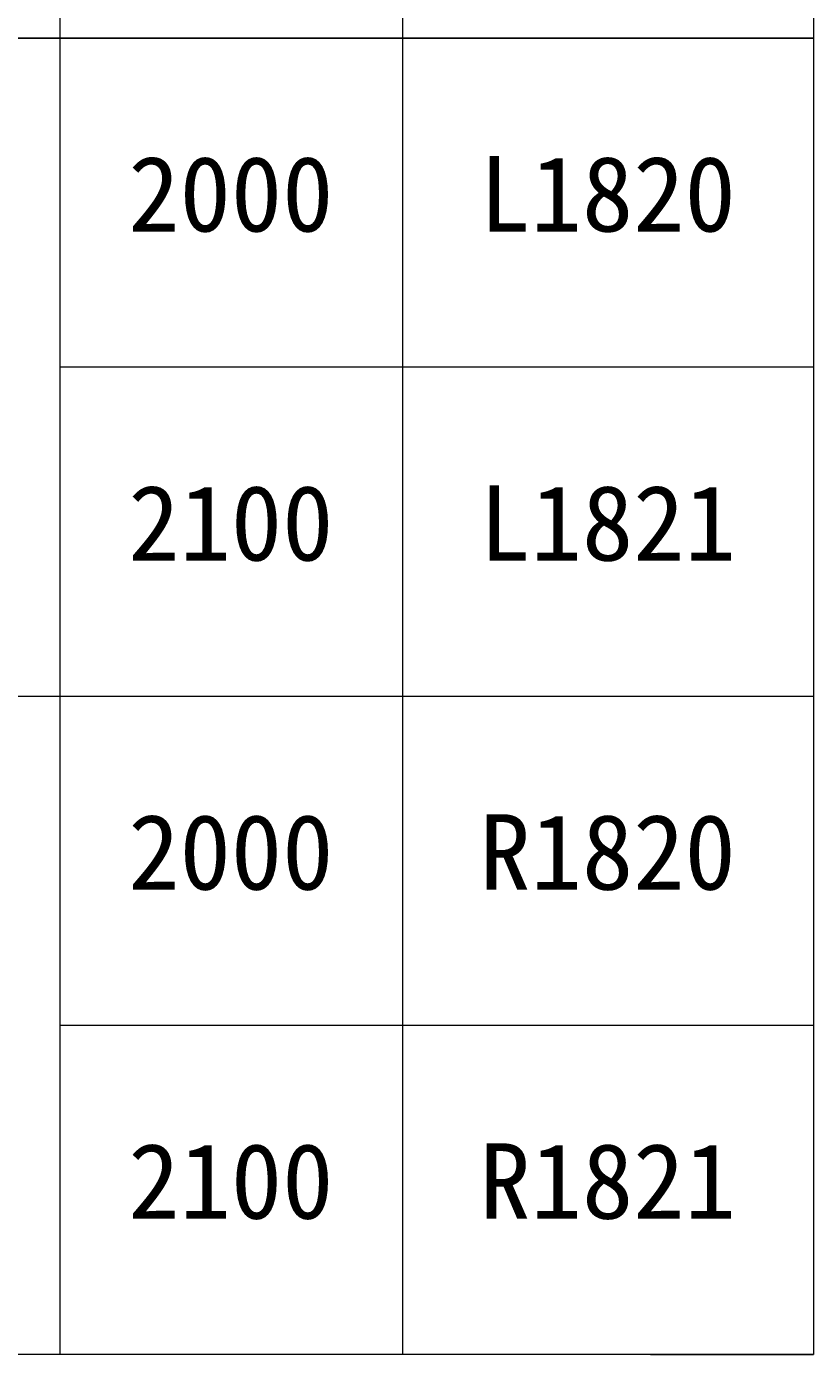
# Model space of a CAD drawing. Units: millimetres at full size, sheet at 1:30; details may follow other scales. Extents: x -6149 to 5151, y -9003 to 3076.
# Drawn here: x 4002 to 5151, y -9003 to -7066 of the extents above; entities that cross this region are included whole.
import ezdxf
from ezdxf.enums import TextEntityAlignment as Align

# ---------------------------------------------------------------- set-up
doc = ezdxf.new("R2010")
doc.units = ezdxf.units.MM
doc.header["$LTSCALE"] = 30
doc.linetypes.add('DOUBLE_CHAIN1', pattern=[8.8, 5, -1, 0.6, -0.6, 0.6, -1])
doc.layers.add('0-0', color=7, linetype='DOUBLE_CHAIN1', lineweight=9)
doc.layers.add('0-3', color=7, linetype='DOUBLE_CHAIN1', lineweight=9)
doc.layers.add('0-9', color=7, linetype='Continuous')
doc.styles.add('ＭＳ ゴシック', font='')
doc.styles.get('ＭＳ ゴシック').set_extended_font_data('MS Gothic')

msp = doc.modelspace()

# ---------------------------------------------------------------- linework, layer by layer
at = {"layer": '0-0', "linetype": 'Continuous'}
for p, q in [((4050.65, -5162.83), (4050.65, -7082.83)), ((4050.65, -5162.83), (4050.65, -7082.83)), ((4550.65, -5162.83), (4550.65, -7082.83)), ((4550.65, -5162.83), (4550.65, -7082.83)), ((5150.65, -6122.83), (5150.65, -7082.83)), ((1450.65, -7082.83), (5150.65, -7082.83)), ((1450.65, -7082.83), (5150.65, -7082.83)), ((1450.65, -7082.83), (5150.65, -7082.83)), ((1450.65, -7082.83), (5150.65, -7082.83)), ((1450.65, -7082.83), (5150.65, -7082.83)), ((1450.65, -7082.83), (5150.65, -7082.83)), ((1450.65, -7082.83), (5150.65, -7082.83)), ((1450.65, -7082.83), (5150.65, -7082.83)), ((5150.65, -7082.83), (1450.65, -7082.83)), ((4050.65, -7082.83), (4050.65, -9002.83)), ((4050.65, -7082.83), (4050.65, -9002.83)), ((4550.65, -7082.83), (4550.65, -9002.83)), ((4550.65, -7082.83), (4550.65, -9002.83)), ((4913.01, -7082.83), (5150.65, -7082.83)), ((4913.01, -7082.83), (5150.65, -7082.83)), ((4913.01, -7082.83), (5150.65, -7082.83)), ((4913.01, -7082.83), (5150.65, -7082.83)), ((4913.01, -7082.83), (5150.65, -7082.83)), ((4913.01, -7082.83), (5150.65, -7082.83)), ((4913.01, -7082.83), (5150.65, -7082.83)), ((4913.01, -7082.83), (5150.65, -7082.83)), ((5150.65, -7562.83), (4050.65, -7562.83)), ((5150.65, -7562.83), (4050.65, -7562.83)), ((1950.65, -8042.83), (5150.65, -8042.83)), ((1950.65, -8042.83), (4913.01, -8042.83)), ((1950.65, -8042.83), (5150.65, -8042.83)), ((4913.01, -8042.83), (5150.65, -8042.83)), ((4913.01, -8042.83), (5150.65, -8042.83)), ((5150.65, -8522.83), (4050.65, -8522.83)), ((5150.65, -8522.83), (4050.65, -8522.83)), ((5150.65, -9002.83), (1450.65, -9002.83)), ((4913.01, -9002.83), (5150.65, -9002.83)), ((4913.01, -9002.83), (5150.65, -9002.83))]:
    msp.add_line(p, q, dxfattribs=at)
for points in [[(1450.65, -7082.83), (4913.01, -7082.83), (5150.65, -7082.83)], [(1450.65, -7082.83), (4913.01, -7082.83), (5150.65, -7082.83)], [(1450.65, -7082.83), (4913.01, -7082.83), (5150.65, -7082.83)], [(1450.65, -7082.83), (4913.01, -7082.83), (5150.65, -7082.83)], [(5150.65, -7082.83), (5150.65, -8042.83), (5150.65, -9002.83)]]:
    msp.add_lwpolyline(points, dxfattribs=at)
at = {"layer": '0-3', "color": 3, "linetype": 'Continuous'}
msp.add_line((5150.65, -7082.83), (1450.65, -7082.83), dxfattribs=at)
at = {"layer": '0-3', "linetype": 'Continuous'}
for p, q in [((1450.65, -7082.83), (5150.65, -7082.83)), ((1450.65, -7082.83), (5150.65, -7082.83)), ((1450.65, -7082.83), (4913.01, -7082.83)), ((1450.65, -7082.83), (5150.65, -7082.83)), ((1450.65, -7082.83), (5150.65, -7082.83)), ((1450.65, -7082.83), (4913.01, -7082.83)), ((1450.65, -7082.83), (5150.65, -7082.83)), ((1450.65, -7082.83), (5150.65, -7082.83)), ((1450.65, -7082.83), (4913.01, -7082.83)), ((1450.65, -7082.83), (5150.65, -7082.83)), ((1450.65, -7082.83), (5150.65, -7082.83)), ((1450.65, -7082.83), (4913.01, -7082.83)), ((1950.65, -8042.83), (4913.01, -8042.83))]:
    msp.add_line(p, q, dxfattribs=at)

# ---------------------------------------------------------------- texts
at = {"layer": '0-9', "style": 'ＭＳ ゴシック'}
for s, p in [('2000', (4150.65, -7397.83)), ('L1820', (4663.15, -7397.83)), ('2100', (4150.65, -7877.83)), ('L1821', (4663.15, -7877.83)), ('2000', (4150.65, -8357.83)), ('R1820', (4663.15, -8357.83)), ('2100', (4150.65, -8837.83)), ('R1821', (4663.15, -8837.83))]:
    msp.add_text(s, height=110, dxfattribs=at).set_placement(p, align=Align.BOTTOM_LEFT)

doc.saveas('drawing.dxf')
